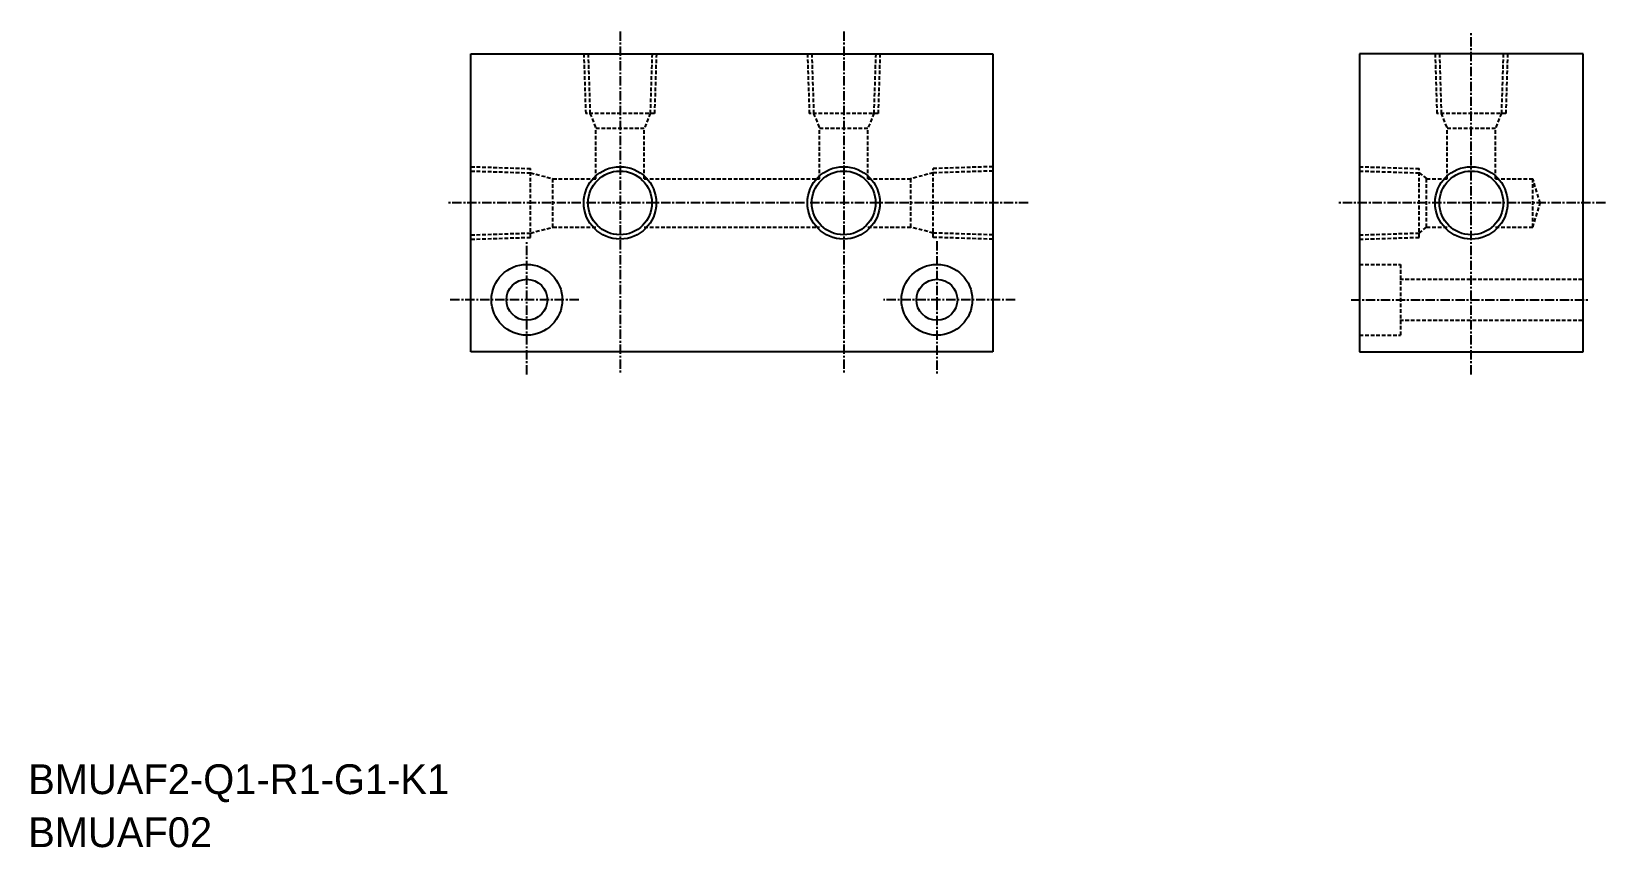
# Model space of a CAD drawing. Extents: x 1674 to 1886, y 10711 to 10820.
import ezdxf

# ---------------------------------------------------------------- set-up
doc = ezdxf.new("R2010")
doc.units = 0
doc.linetypes.add('CENTER', pattern=[2, 1.25, -0.25, 0.25, -0.25])
doc.linetypes.add('DASHED', pattern=[0.75, 0.5, -0.25])
doc.layers.get('0').update_dxf_attribs({"linetype": 'CONTINUOUS'})
doc.layers.add('CENTER', color=1, linetype='CENTER')

msp = doc.modelspace()

# ---------------------------------------------------------------- linework, layer by layer
at = {"color": 7, "linetype": 'CONTINUOUS'}
for p, q in [((1733.42, 10817.01), (1803.42, 10817.01)), ((1733.42, 10777.01), (1733.42, 10817.01)), ((1803.42, 10817.01), (1803.42, 10777.01)), ((1882.61, 10817.01), (1852.61, 10817.01)), ((1852.61, 10817.01), (1852.61, 10777.01)), ((1882.61, 10777.01), (1882.61, 10817.01)), ((1803.42, 10777.01), (1733.42, 10777.01)), ((1852.61, 10777.01), (1882.61, 10777.01))]:
    msp.add_line(p, q, dxfattribs=at)
at = {"color": 3, "linetype": 'DASHED'}
for p, q in [((1748.56, 10817.01), (1748.81, 10809.01)), ((1749.14, 10817.01), (1749.39, 10809.01)), ((1757.71, 10817.01), (1757.46, 10809.01)), ((1758.29, 10817.01), (1758.04, 10809.01)), ((1778.56, 10817.01), (1778.81, 10809.01)), ((1779.14, 10817.01), (1779.39, 10809.01)), ((1787.71, 10817.01), (1787.46, 10809.01)), ((1788.29, 10817.01), (1788.04, 10809.01)), ((1862.75, 10817.01), (1863, 10809.01)), ((1863.33, 10817.01), (1863.58, 10809.01)), ((1871.9, 10817.01), (1871.64, 10809.01)), ((1872.48, 10817.01), (1872.23, 10809.01)), ((1758.04, 10809.01), (1748.81, 10809.01)), ((1749.39, 10809.01), (1750.17, 10807.01)), ((1757.46, 10809.01), (1756.67, 10807.01)), ((1788.04, 10809.01), (1778.81, 10809.01)), ((1779.39, 10809.01), (1780.17, 10807.01)), ((1787.46, 10809.01), (1786.67, 10807.01)), ((1872.23, 10809.01), (1863, 10809.01)), ((1863.58, 10809.01), (1864.36, 10807.01)), ((1871.64, 10809.01), (1870.86, 10807.01)), ((1756.67, 10807.01), (1750.17, 10807.01)), ((1750.17, 10800.26), (1750.17, 10807.01)), ((1756.67, 10800.26), (1756.67, 10807.01)), ((1780.17, 10800.26), (1780.17, 10807.01)), ((1786.67, 10807.01), (1780.17, 10807.01)), ((1786.67, 10800.26), (1786.67, 10807.01)), ((1870.86, 10807.01), (1864.36, 10807.01)), ((1864.36, 10800.26), (1864.36, 10807.01)), ((1870.86, 10800.26), (1870.86, 10807.01)), ((1733.42, 10801.87), (1741.42, 10801.62)), ((1733.42, 10801.29), (1741.42, 10801.04)), ((1741.42, 10792.39), (1741.42, 10801.62)), ((1741.42, 10801.04), (1744.42, 10800.26)), ((1744.42, 10793.76), (1744.42, 10800.26)), ((1744.42, 10800.26), (1750.17, 10800.26)), ((1756.67, 10800.26), (1780.17, 10800.26)), ((1786.67, 10800.26), (1792.42, 10800.26)), ((1795.42, 10801.04), (1792.42, 10800.26)), ((1792.42, 10793.76), (1792.42, 10800.26)), ((1803.42, 10801.87), (1795.42, 10801.62)), ((1795.42, 10792.39), (1795.42, 10801.62)), ((1803.42, 10801.29), (1795.42, 10801.04)), ((1852.61, 10801.87), (1860.61, 10801.62)), ((1852.61, 10801.29), (1860.61, 10801.04)), ((1860.61, 10792.39), (1860.61, 10801.62)), ((1860.61, 10801.04), (1861.61, 10800.26)), ((1861.61, 10793.76), (1861.61, 10800.26)), ((1861.61, 10800.26), (1864.36, 10800.26)), ((1870.86, 10800.26), (1875.86, 10800.26)), ((1875.86, 10793.76), (1875.86, 10800.26)), ((1876.86, 10797.01), (1875.86, 10800.26)), ((1875.86, 10793.76), (1876.86, 10797.01)), ((1741.42, 10792.97), (1744.42, 10793.76)), ((1744.42, 10793.76), (1750.17, 10793.76)), ((1756.67, 10793.76), (1780.17, 10793.76)), ((1786.67, 10793.76), (1792.42, 10793.76)), ((1795.42, 10792.97), (1792.42, 10793.76)), ((1860.61, 10792.97), (1861.61, 10793.76)), ((1861.61, 10793.76), (1864.36, 10793.76)), ((1870.86, 10793.76), (1875.86, 10793.76)), ((1733.42, 10792.72), (1741.42, 10792.97)), ((1733.42, 10792.14), (1741.42, 10792.39)), ((1803.42, 10792.72), (1795.42, 10792.97)), ((1803.42, 10792.14), (1795.42, 10792.39)), ((1852.61, 10792.72), (1860.61, 10792.97)), ((1852.61, 10792.14), (1860.61, 10792.39)), ((1852.61, 10788.76), (1858.11, 10788.76)), ((1858.11, 10788.76), (1858.11, 10779.26)), ((1858.01, 10786.76), (1882.61, 10786.76)), ((1858.01, 10781.26), (1882.61, 10781.26)), ((1852.61, 10779.26), (1858.11, 10779.26))]:
    msp.add_line(p, q, dxfattribs=at)
for p, q in [((1871.45, 10808.51), (1871.45, 10808.51)), ((1871.25, 10808.01), (1871.25, 10808.01))]:
    msp.add_line(p, q)
at = {"color": 3, "linetype": 'CONTINUOUS'}
for centre in [(1753.42, 10797.01), (1783.42, 10797.01), (1867.61, 10797.01)]:
    msp.add_circle(centre, 4.86, dxfattribs=at)
at = {"color": 7, "linetype": 'CONTINUOUS'}
for centre, radius in [((1753.42, 10797.01), 4.28), ((1783.42, 10797.01), 4.28), ((1867.61, 10797.01), 4.28), ((1740.92, 10784.01), 4.75), ((1795.92, 10784.01), 4.75), ((1740.92, 10784.01), 2.75), ((1795.92, 10784.01), 2.75)]:
    msp.add_circle(centre, radius, dxfattribs=at)
at = {"layer": 'CENTER', "color": 1, "linetype": 'CENTER'}
for p, q in [((1753.42, 10820.01), (1753.42, 10774.01)), ((1783.42, 10820.01), (1783.42, 10774.01)), ((1867.61, 10774.01), (1867.61, 10820.01)), ((1808.17, 10797.01), (1730.42, 10797.01)), ((1885.61, 10797.01), (1849.61, 10797.01)), ((1740.92, 10774.01), (1740.92, 10791.88)), ((1795.92, 10791.88), (1795.92, 10774.01)), ((1747.9, 10784.01), (1730.42, 10784.01)), ((1806.42, 10784.01), (1788.77, 10784.01)), ((1851.48, 10784.01), (1883.37, 10784.01))]:
    msp.add_line(p, q, dxfattribs=at)

# ---------------------------------------------------------------- texts
at = {"color": 7, "linetype": 'CONTINUOUS'}
for s, p in [('BMUAF2-Q1-R1-G1-K1', (1674.03, 10717.7)), ('BMUAF02', (1674.03, 10710.59))]:
    msp.add_text(s, height=4, dxfattribs=at).set_placement(p)

doc.saveas('drawing.dxf')
